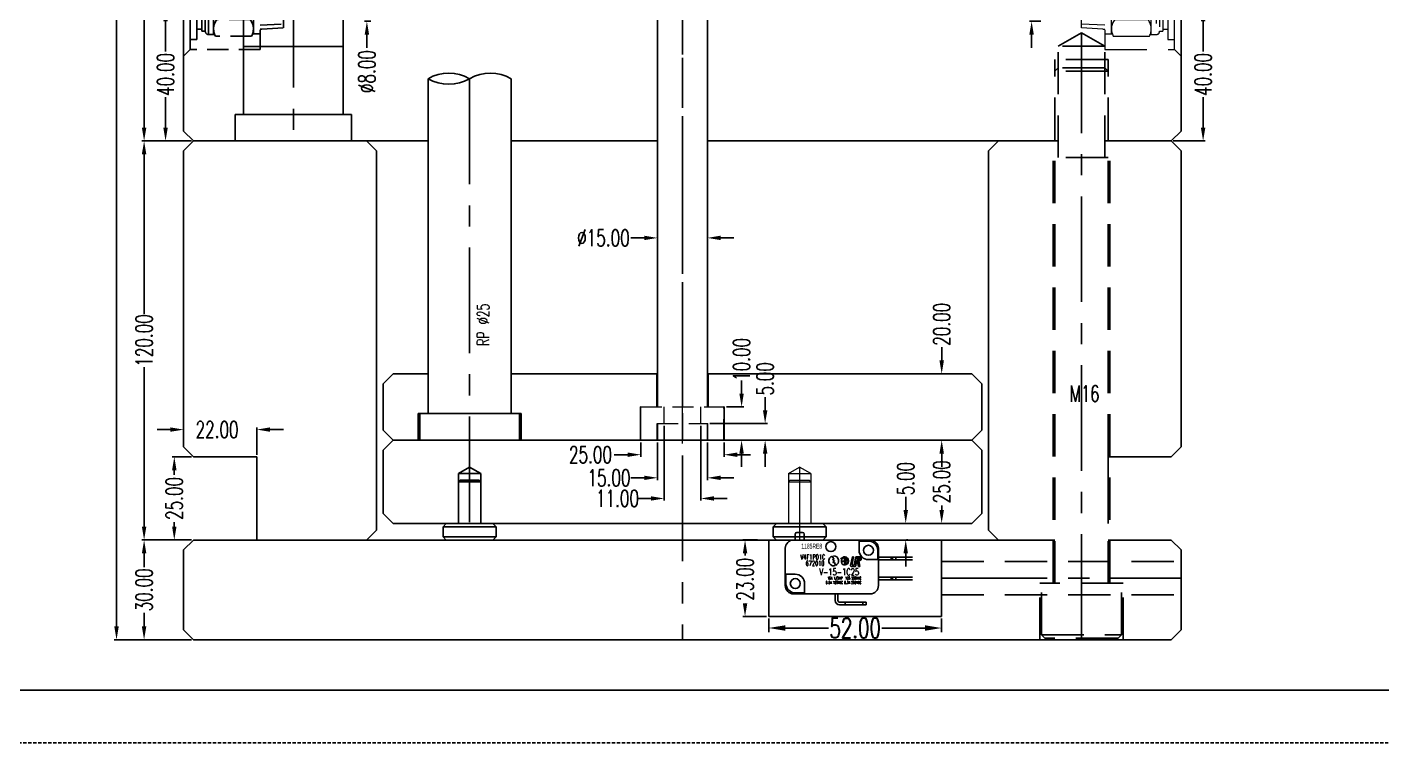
# Model space of a CAD drawing. Header units: inches. Extents: x 143011 to 144494, y -46023 to -44974.
# Drawn here: x 143588.5 to 143995.9, y -46022.8 to -45807.6 of the extents above; entities that cross this region are included whole.
import ezdxf

# ---------------------------------------------------------------- set-up
doc = ezdxf.new("R2010")
doc.units = ezdxf.units.IN
doc.header["$LTSCALE"] = 2
doc.header["$MEASUREMENT"] = 0
doc.header["$PDMODE"] = 3
doc.header["$PDSIZE"] = 0.3125
for name, pattern in [('ACAD_ISO08W100', [36, 24, -3, 6, -3]), ('CENTER', [50.8, 31.75, -6.35, 6.35, -6.35]), ('CENTER2', [1.125, 0.75, -0.125, 0.125, -0.125]), ('DASHED', [0.75, 0.5, -0.25]), ('HIDDEN', [9.525, 6.35, -3.175]), ('HIDDEN2', [4.7625, 3.175, -1.5875])]:
    doc.linetypes.add(name, pattern=pattern)
doc.layers.get('0').update_dxf_attribs({"linetype": 'CONTINUOUS'})
doc.layers.get('Defpoints').update_dxf_attribs({"linetype": 'CONTINUOUS'})
for name, color, linetype in [('5', 5, 'CONTINUOUS'), ('A', 7, 'CONTINUOUS'), ('PIN', 4, 'CONTINUOUS'), ('text', 7, 'CONTINUOUS'), ('wr2', 41, 'DASHED'), ('WT', 4, 'CONTINUOUS'), ('壓塊', 157, 'CONTINUOUS')]:
    doc.layers.add(name, color=color, linetype=linetype)
doc.layers.add('dim', color=3, linetype='CONTINUOUS', lineweight=15)
doc.layers.add('斜頂座', color=41, linetype='CONTINUOUS', lineweight=9)
doc.styles.add('ROMANC', font='romanc', dxfattribs={"width": 0.6, "height": 1})
doc.styles.get("Standard").update_dxf_attribs({"font": 'txt.shx', "width": 0.67})
doc.dimstyles.new('2.00', dxfattribs={"dimtxt": 5, "dimasz": 4, "dimexe": 0.666, "dimexo": 0.626, "dimgap": 1, "dimtad": 0, "dimzin": 0, "dimdsep": 46, "dimtxsty": 'Standard', "dimcen": 0.09, "dimclrd": 3, "dimclre": 3, "dimclrt": 7, "dimazin": 0, "dimtfac": 1, "dimtofl": 0, "dimtmove": 0, "dimatfit": 0, "dimfxl": 0, "dimtolj": 1, "dimtzin": 0, "dimarcsym": 0})
doc.dimstyles.new('std1', dxfattribs={"dimtxt": 6, "dimasz": 5, "dimexe": 1.25, "dimexo": 0.625, "dimtad": 0, "dimzin": 1, "dimdsep": 46, "dimtxsty": 'Standard', "dimcen": 0, "dimclrd": 3, "dimclre": 3, "dimclrt": 7, "dimazin": 2, "dimtfac": 1, "dimtofl": 0, "dimtmove": 0, "dimatfit": 3, "dimfxl": 0, "dimarcsym": 0})

# ---------------------------------------------------------------- blocks, each defined once
blk = doc.blocks.new('*D34390')
at = {"layer": 'Defpoints', "color": 0}
for p in [(143623.69, -45721.81), (143638.58, -45721.81), (143638.58, -45841.81)]:
    blk.add_point(p, dxfattribs=at)
at = {"layer": 'dim', "color": 3, "linetype": 'ByBlock', "lineweight": -2}
for p, q in [((143637.95, -45721.81), (143623.02, -45721.81)), ((143623.69, -45725.81), (143623.69, -45773.83)), ((143623.69, -45837.81), (143623.69, -45789.79)), ((143637.95, -45841.81), (143623.02, -45841.81))]:
    blk.add_line(p, q, dxfattribs=at)
at = {"layer": 'dim', "color": 3, "linetype": 'ByBlock'}
for points in [[(143624.36, -45725.81), (143623.02, -45725.81), (143623.69, -45721.81)], [(143623.02, -45837.81), (143624.36, -45837.81), (143623.69, -45841.81)]]:
    blk.add_solid(points, dxfattribs=at)
at = {"layer": 'dim', "color": 7, "linetype": 'ByBlock', "insert": (143623.69, -45781.81), "char_height": 5, "attachment_point": 5, "rotation": 90}
blk.add_mtext('\\A1;120.00', dxfattribs=at)
blk = doc.blocks.new('*D34391')
at = {"layer": 'Defpoints', "color": 0}
for p in [(143623.69, -45841.81), (143638.58, -45841.81), (143638.58, -45961.81)]:
    blk.add_point(p, dxfattribs=at)
at = {"layer": 'dim', "color": 3, "linetype": 'ByBlock', "lineweight": -2}
for p, q in [((143637.95, -45841.81), (143623.02, -45841.81)), ((143623.69, -45845.81), (143623.69, -45893.83)), ((143623.69, -45957.81), (143623.69, -45909.79)), ((143637.95, -45961.81), (143623.02, -45961.81))]:
    blk.add_line(p, q, dxfattribs=at)
at = {"layer": 'dim', "color": 3, "linetype": 'ByBlock'}
for points in [[(143624.36, -45845.81), (143623.02, -45845.81), (143623.69, -45841.81)], [(143623.02, -45957.81), (143624.36, -45957.81), (143623.69, -45961.81)]]:
    blk.add_solid(points, dxfattribs=at)
at = {"layer": 'dim', "color": 7, "linetype": 'ByBlock', "insert": (143623.69, -45901.81), "char_height": 5, "attachment_point": 5, "rotation": 90}
blk.add_mtext('\\A1;120.00', dxfattribs=at)
blk = doc.blocks.new('*D34392')
at = {"layer": 'Defpoints', "color": 0}
for p in [(143623.69, -45961.81), (143638.58, -45961.81), (143638.58, -45991.81)]:
    blk.add_point(p, dxfattribs=at)
at = {"layer": 'dim', "color": 3, "linetype": 'ByBlock', "lineweight": -2}
for p, q in [((143637.95, -45961.81), (143623.02, -45961.81)), ((143623.69, -45965.81), (143623.69, -45969.95)), ((143623.69, -45987.81), (143623.69, -45983.67)), ((143637.95, -45991.81), (143623.02, -45991.81))]:
    blk.add_line(p, q, dxfattribs=at)
at = {"layer": 'dim', "color": 3, "linetype": 'ByBlock'}
for points in [[(143624.36, -45965.81), (143623.02, -45965.81), (143623.69, -45961.81)], [(143623.02, -45987.81), (143624.36, -45987.81), (143623.69, -45991.81)]]:
    blk.add_solid(points, dxfattribs=at)
at = {"layer": 'dim', "color": 7, "linetype": 'ByBlock', "insert": (143623.69, -45976.81), "char_height": 5, "attachment_point": 5, "rotation": 90}
blk.add_mtext('\\A1;30.00', dxfattribs=at)
blk = doc.blocks.new('*D34393')
at = {"layer": 'Defpoints', "color": 0}
for p in [(143615.4, -45590.81), (143638.58, -45590.81), (143638.58, -45991.81)]:
    blk.add_point(p, dxfattribs=at)
at = {"layer": 'dim', "color": 3, "linetype": 'ByBlock', "lineweight": -2}
for p, q in [((143637.95, -45590.81), (143614.74, -45590.81)), ((143615.4, -45594.81), (143615.4, -45783.33)), ((143615.4, -45987.81), (143615.4, -45799.29)), ((143637.95, -45991.81), (143614.74, -45991.81))]:
    blk.add_line(p, q, dxfattribs=at)
at = {"layer": 'dim', "color": 3, "linetype": 'ByBlock'}
for points in [[(143616.07, -45594.81), (143614.73, -45594.81), (143615.4, -45590.81)], [(143614.73, -45987.81), (143616.07, -45987.81), (143615.4, -45991.81)]]:
    blk.add_solid(points, dxfattribs=at)
at = {"layer": 'dim', "color": 7, "linetype": 'ByBlock', "insert": (143615.4, -45791.31), "char_height": 5, "attachment_point": 5, "rotation": 90}
blk.add_mtext('\\A1;401.00', dxfattribs=at)
blk = doc.blocks.new('*D34394')
at = {"layer": 'Defpoints', "color": 0}
for p in [(143632.77, -45936.81), (143638.58, -45936.81), (143638.58, -45961.81)]:
    blk.add_point(p, dxfattribs=at)
at = {"layer": 'dim', "color": 3, "linetype": 'ByBlock', "lineweight": -2}
for p, q in [((143637.95, -45936.81), (143632.11, -45936.81)), ((143632.77, -45940.81), (143632.77, -45942.17)), ((143632.77, -45957.81), (143632.77, -45956.45)), ((143637.95, -45961.81), (143632.11, -45961.81))]:
    blk.add_line(p, q, dxfattribs=at)
at = {"layer": 'dim', "color": 3, "linetype": 'ByBlock'}
for points in [[(143633.44, -45940.81), (143632.11, -45940.81), (143632.77, -45936.81)], [(143632.11, -45957.81), (143633.44, -45957.81), (143632.77, -45961.81)]]:
    blk.add_solid(points, dxfattribs=at)
at = {"layer": 'dim', "color": 7, "linetype": 'ByBlock', "insert": (143632.77, -45949.31), "char_height": 5, "attachment_point": 5, "rotation": 90}
blk.add_mtext('\\A1;25.00', dxfattribs=at)
blk = doc.blocks.new('*D34395')
at = {"layer": 'Defpoints', "color": 0}
for p in [(143863.54, -45931.81), (143866.27, -45931.81), (143866.27, -45956.81)]:
    blk.add_point(p, dxfattribs=at)
at = {"layer": 'dim', "color": 3, "linetype": 'ByBlock', "lineweight": -2}
for p, q in [((143865.65, -45931.81), (143862.87, -45931.81)), ((143863.54, -45935.81), (143863.54, -45937.17)), ((143863.54, -45952.81), (143863.54, -45951.45)), ((143865.65, -45956.81), (143862.87, -45956.81))]:
    blk.add_line(p, q, dxfattribs=at)
at = {"layer": 'dim', "color": 3, "linetype": 'ByBlock'}
for points in [[(143864.21, -45935.81), (143862.87, -45935.81), (143863.54, -45931.81)], [(143862.87, -45952.81), (143864.21, -45952.81), (143863.54, -45956.81)]]:
    blk.add_solid(points, dxfattribs=at)
at = {"layer": 'dim', "color": 7, "linetype": 'ByBlock', "insert": (143863.54, -45944.31), "char_height": 5, "attachment_point": 5, "rotation": 90}
blk.add_mtext('\\A1;25.00', dxfattribs=at)
blk = doc.blocks.new('*D34396')
at = {"layer": 'Defpoints', "color": 0}
for p in [(143863.54, -45911.81), (143863.54, -45911.81), (143863.54, -45931.81)]:
    blk.add_point(p, dxfattribs=at)
at = {"layer": 'dim', "color": 3, "linetype": 'ByBlock', "lineweight": -2}
for p, q in [((143863.54, -45907.81), (143863.54, -45903.81)), ((143862.91, -45911.81), (143862.87, -45911.81)), ((143862.91, -45931.81), (143862.87, -45931.81)), ((143863.54, -45935.81), (143863.54, -45939.81))]:
    blk.add_line(p, q, dxfattribs=at)
at = {"layer": 'dim', "color": 3, "linetype": 'ByBlock'}
for points in [[(143862.87, -45907.81), (143864.21, -45907.81), (143863.54, -45911.81)], [(143864.21, -45935.81), (143862.87, -45935.81), (143863.54, -45931.81)]]:
    blk.add_solid(points, dxfattribs=at)
at = {"layer": 'dim', "color": 7, "linetype": 'ByBlock', "insert": (143863.54, -45896.95), "char_height": 5, "attachment_point": 5, "rotation": 90}
blk.add_mtext('\\A1;20.00', dxfattribs=at)
blk = doc.blocks.new('*D34403')
at = {"layer": 'Defpoints', "color": 0}
for p in [(143852.73, -45956.81), (143852.73, -45956.81), (143852.36, -45961.81)]:
    blk.add_point(p, dxfattribs=at)
at = {"layer": 'dim', "color": 3, "linetype": 'ByBlock', "lineweight": -2}
for p, q in [((143852.73, -45952.81), (143852.73, -45948.81)), ((143852.1, -45956.81), (143852.06, -45956.81)), ((143852.98, -45961.81), (143853.39, -45961.81)), ((143852.73, -45965.81), (143852.73, -45969.81))]:
    blk.add_line(p, q, dxfattribs=at)
at = {"layer": 'dim', "color": 3, "linetype": 'ByBlock'}
for points in [[(143852.06, -45952.81), (143853.4, -45952.81), (143852.73, -45956.81)], [(143853.4, -45965.81), (143852.06, -45965.81), (143852.73, -45961.81)]]:
    blk.add_solid(points, dxfattribs=at)
at = {"layer": 'dim', "color": 7, "linetype": 'ByBlock', "insert": (143852.73, -45943.35), "char_height": 5, "attachment_point": 5, "rotation": 90}
blk.add_mtext('\\A1;5.00', dxfattribs=at)
blk = doc.blocks.new('*D34404')
at = {"layer": 'Defpoints', "color": 0}
for p in [(143635.58, -45928.61), (143657.58, -45928.61), (143657.58, -45936.81)]:
    blk.add_point(p, dxfattribs=at)
at = {"layer": 'dim', "color": 3, "linetype": 'ByBlock', "lineweight": -2}
for p, q in [((143635.58, -45927.98), (143635.58, -45927.94)), ((143657.58, -45936.19), (143657.58, -45927.94)), ((143631.58, -45928.61), (143627.58, -45928.61)), ((143661.58, -45928.61), (143665.58, -45928.61))]:
    blk.add_line(p, q, dxfattribs=at)
at = {"layer": 'dim', "color": 3, "linetype": 'ByBlock'}
for points in [[(143631.58, -45929.27), (143631.58, -45927.94), (143635.58, -45928.61)], [(143661.58, -45927.94), (143661.58, -45929.27), (143657.58, -45928.61)]]:
    blk.add_solid(points, dxfattribs=at)
at = {"layer": 'dim', "color": 7, "linetype": 'ByBlock', "insert": (143645.64, -45928.61), "char_height": 5, "attachment_point": 5}
blk.add_mtext('\\A1;22.00', dxfattribs=at)
blk = doc.blocks.new('*D35990')
at = {"layer": 'Defpoints', "color": 0}
for p in [(143811.52, -45984.81), (143863.51, -45984.81), (143863.51, -45988.28)]:
    blk.add_point(p, dxfattribs=at)
at = {"layer": 'dim', "color": 3, "linetype": 'Continuous', "lineweight": -2}
for p, q in [((143811.52, -45985.44), (143811.52, -45989.53)), ((143816.52, -45988.28), (143829.52, -45988.28)), ((143858.51, -45988.28), (143845.51, -45988.28)), ((143863.51, -45985.44), (143863.51, -45989.53))]:
    blk.add_line(p, q, dxfattribs=at)
at = {"layer": 'dim', "color": 3, "linetype": 'ByBlock'}
for points in [[(143816.52, -45987.45), (143816.52, -45989.11), (143811.52, -45988.28)], [(143858.51, -45989.11), (143858.51, -45987.45), (143863.51, -45988.28)]]:
    blk.add_solid(points, dxfattribs=at)
at = {"layer": 'dim', "color": 7, "linetype": 'ByBlock', "insert": (143837.52, -45988.28), "char_height": 6, "attachment_point": 5}
blk.add_mtext('52.00', dxfattribs=at)
blk = doc.blocks.new('*D35992')
at = {"layer": 'Defpoints', "color": 0}
for p in [(143804.41, -45961.81), (143808.73, -45961.81), (143811.52, -45984.81)]:
    blk.add_point(p, dxfattribs=at)
at = {"layer": 'dim', "color": 3, "linetype": 'ByBlock', "lineweight": -2}
for p, q in [((143808.11, -45961.81), (143803.74, -45961.81)), ((143804.41, -45965.81), (143804.41, -45966.47)), ((143804.41, -45980.81), (143804.41, -45980.76)), ((143810.89, -45984.81), (143803.74, -45984.81))]:
    blk.add_line(p, q, dxfattribs=at)
at = {"layer": 'dim', "color": 3, "linetype": 'ByBlock'}
for points in [[(143805.08, -45965.81), (143803.74, -45965.81), (143804.41, -45961.81)], [(143803.74, -45980.81), (143805.08, -45980.81), (143804.41, -45984.81)]]:
    blk.add_solid(points, dxfattribs=at)
at = {"layer": 'dim', "color": 7, "linetype": 'ByBlock', "insert": (143804.41, -45973.62), "char_height": 5, "attachment_point": 5, "rotation": 90}
blk.add_mtext('\\A1;23.00', dxfattribs=at)
blk = doc.blocks.new('*D37760')
at = {"layer": 'Defpoints', "color": 0}
for p in [(143935.58, -45801.81), (143942.15, -45801.81), (143932.58, -45841.81)]:
    blk.add_point(p, dxfattribs=at)
at = {"layer": 'dim', "color": 3, "linetype": 'ByBlock', "lineweight": -2}
for p, q in [((143936.2, -45801.81), (143942.82, -45801.81)), ((143942.15, -45805.81), (143942.15, -45814.95)), ((143942.15, -45837.81), (143942.15, -45828.67)), ((143933.2, -45841.81), (143942.82, -45841.81))]:
    blk.add_line(p, q, dxfattribs=at)
at = {"layer": 'dim', "color": 3, "linetype": 'ByBlock'}
for points in [[(143942.82, -45805.81), (143941.49, -45805.81), (143942.15, -45801.81)], [(143941.49, -45837.81), (143942.82, -45837.81), (143942.15, -45841.81)]]:
    blk.add_solid(points, dxfattribs=at)
at = {"layer": 'dim', "color": 7, "linetype": 'ByBlock', "insert": (143942.15, -45821.81), "char_height": 5, "attachment_point": 5, "rotation": 90}
blk.add_mtext('\\A1;40.00', dxfattribs=at)
blk = doc.blocks.new('*D37761')
at = {"layer": 'Defpoints', "color": 0}
for p in [(143890.58, -45797.81), (143893.36, -45797.81), (143893.98, -45805.81)]:
    blk.add_point(p, dxfattribs=at)
at = {"layer": 'dim', "color": 3, "linetype": 'ByBlock', "lineweight": -2}
for p, q in [((143890.58, -45793.81), (143890.58, -45789.81)), ((143892.74, -45797.81), (143889.91, -45797.81)), ((143893.35, -45805.81), (143889.91, -45805.81)), ((143890.58, -45809.81), (143890.58, -45813.81))]:
    blk.add_line(p, q, dxfattribs=at)
at = {"layer": 'dim', "color": 3, "linetype": 'ByBlock'}
for points in [[(143889.91, -45793.81), (143891.24, -45793.81), (143890.58, -45797.81)], [(143891.24, -45809.81), (143889.91, -45809.81), (143890.58, -45805.81)]]:
    blk.add_solid(points, dxfattribs=at)
at = {"layer": 'dim', "color": 7, "linetype": 'ByBlock', "insert": (143890.58, -45782.67), "char_height": 5, "attachment_point": 5, "rotation": 90}
blk.add_mtext('%%c8.00', dxfattribs=at)
blk = doc.blocks.new('*D37799')
at = {"layer": 'Defpoints', "color": 0}
for p in [(143630.14, -45801.81), (143635.58, -45801.81), (143638.58, -45841.81)]:
    blk.add_point(p, dxfattribs=at)
at = {"layer": 'dim', "color": 3, "linetype": 'ByBlock', "lineweight": -2}
for p, q in [((143634.95, -45801.81), (143629.47, -45801.81)), ((143630.14, -45805.81), (143630.14, -45814.95)), ((143630.14, -45837.81), (143630.14, -45828.67)), ((143637.95, -45841.81), (143629.47, -45841.81))]:
    blk.add_line(p, q, dxfattribs=at)
at = {"layer": 'dim', "color": 3, "linetype": 'ByBlock'}
for points in [[(143630.81, -45805.81), (143629.47, -45805.81), (143630.14, -45801.81)], [(143629.47, -45837.81), (143630.81, -45837.81), (143630.14, -45841.81)]]:
    blk.add_solid(points, dxfattribs=at)
at = {"layer": 'dim', "color": 7, "linetype": 'ByBlock', "insert": (143630.14, -45821.81), "char_height": 5, "attachment_point": 5, "rotation": 90}
blk.add_mtext('\\A1;40.00', dxfattribs=at)
blk = doc.blocks.new('*D37800')
at = {"layer": 'Defpoints', "color": 0}
for p in [(143691.28, -45797.81), (143690.69, -45805.81), (143692.48, -45805.81)]:
    blk.add_point(p, dxfattribs=at)
at = {"layer": 'dim', "color": 3, "linetype": 'ByBlock', "lineweight": -2}
for p, q in [((143690.69, -45793.81), (143690.69, -45789.81)), ((143690.66, -45797.81), (143690.02, -45797.81)), ((143691.85, -45805.81), (143690.02, -45805.81)), ((143690.69, -45809.81), (143690.69, -45813.81))]:
    blk.add_line(p, q, dxfattribs=at)
at = {"layer": 'dim', "color": 3, "linetype": 'ByBlock'}
for points in [[(143690.02, -45793.81), (143691.36, -45793.81), (143690.69, -45797.81)], [(143691.36, -45809.81), (143690.02, -45809.81), (143690.69, -45805.81)]]:
    blk.add_solid(points, dxfattribs=at)
at = {"layer": 'dim', "color": 7, "linetype": 'ByBlock', "insert": (143690.69, -45820.95), "char_height": 5, "attachment_point": 5, "rotation": 90}
blk.add_mtext('%%c8.00', dxfattribs=at)
blk = doc.blocks.new('20150129.111502')
at = {"layer": '5', "color": 122, "linetype": 'HIDDEN', "lineweight": 0}
for p, q in [((0, 14.5), (0, -14.5)), ((2, 12.5), (0, 14.5)), ((2, 12.5), (2, -12.5)), ((23, 12.5), (2, 12.5)), ((23, -12.5), (23, 12.5)), ((2, -9.5), (2, 9.5)), ((4.01, 9.5), (2, 9.5)), ((4.01, 6.4), (4.01, 9.5)), ((20.43, 8.5), (9.57, 8.5)), ((4.01, -6.4), (4.01, 6.4)), ((5.51, 6.4), (4.01, 6.4)), ((5.51, 6.4), (5.51, 7)), ((6.51, 7), (5.51, 7)), ((5.51, 6.4), (5.51, 7)), ((5.51, -6.4), (5.51, 6.4)), ((6.51, -7), (6.51, 7)), ((7.51, -8), (7.51, 8)), ((9.33, 8), (7.51, 8)), ((9, 8), (9, -8)), ((23, 7.75), (20.77, 7.75)), ((21, 7.75), (21, -7.75)), ((23.56, 6.35), (23, 6.35)), ((23, 5.19), (30, 4.82)), ((23.56, 6.35), (30, 6.01)), ((30, 6.01), (30, -6.01)), ((20.01, 3.5), (9.99, 3.5)), ((20.01, -3.5), (9.99, -3.5)), ((5.51, -6.4), (4.01, -6.4)), ((4.01, -6.4), (4.01, -9.5)), ((5.51, -6.4), (5.51, -7)), ((5.51, -6.4), (5.51, -7)), ((6.51, -7), (5.51, -7)), ((9.33, -8), (7.51, -8)), ((23, -7.75), (20.77, -7.75)), ((23, -5.19), (30, -4.82)), ((23.56, -6.35), (23, -6.35)), ((23.56, -6.35), (30, -6.01)), ((4.01, -9.5), (2, -9.5)), ((20.43, -8.5), (9.57, -8.5)), ((2, -12.5), (0, -14.5)), ((23, -12.5), (2, -12.5))]:
    blk.add_line(p, q, dxfattribs=at)
at = {"layer": '5', "color": 122, "linetype": 'CENTER', "lineweight": 0, "ltscale": 0.5}
blk.add_line((0, 0), (30, 0), dxfattribs=at)
at = {"layer": '5', "color": 122, "linetype": 'HIDDEN', "lineweight": 0}
for centre, radius, start, end in [((13.47, 6.32), 4.47, 150.752, 219.0183), ((16.53, 6.32), 4.47, 320.9817, 29.248), ((7.51, 7), 1, 90, 180), ((15.66, 0), 6.66, 148.3016, 211.6984), ((14.34, 0), 6.66, 328.3016, 31.6984), ((13.47, -6.32), 4.47, 140.9817, 209.248), ((16.53, -6.32), 4.47, 330.752, 39.0183), ((7.51, -7), 1, 180, 270)]:
    blk.add_arc(centre, radius, start, end, dxfattribs=at)
blk = doc.blocks.new('20160905.155744')
at = {"layer": 'wr2', "linetype": 'HIDDEN', "ltscale": 0.5}
for p, q in [((-6.35, -6.44), (-6.01, 0)), ((6.01, 0), (-6.01, 0)), ((-5.19, -7), (-4.82, 0)), ((5.19, -7), (4.82, 0)), ((6.35, -6.44), (6.01, 0)), ((-12.5, -7), (12.5, -7)), ((-12.5, -7), (-12.5, -28)), ((-7.75, -7), (-7.75, -9.23)), ((-6.35, -6.44), (-6.35, -7)), ((6.35, -6.44), (6.35, -7)), ((7.75, -7), (7.75, -9.23)), ((12.5, -7), (12.5, -28)), ((-8.5, -9.57), (-8.5, -20.43)), ((7.75, -9), (-7.75, -9)), ((-3.5, -9.99), (-3.5, -20.01)), ((3.5, -9.99), (3.5, -20.01)), ((8.5, -9.57), (8.5, -20.43)), ((-8, -20.67), (-8, -22.49)), ((8, -21), (-8, -21)), ((-8, -22.49), (8, -22.49)), ((-7, -23.49), (7, -23.49)), ((-7, -23.49), (-7, -24.49)), ((7, -23.49), (7, -24.49)), ((8, -20.67), (8, -22.49)), ((-12.5, -28), (-14.5, -30)), ((12.5, -28), (-12.5, -28)), ((-9.5, -25.99), (-9.5, -28)), ((-6.4, -25.99), (-9.5, -25.99)), ((-9.5, -28), (9.5, -28)), ((-6.4, -24.49), (-7, -24.49)), ((-6.4, -24.49), (-7, -24.49)), ((-6.4, -24.49), (-6.4, -25.99)), ((-6.4, -24.49), (6.4, -24.49)), ((-6.4, -25.99), (6.4, -25.99)), ((6.4, -24.49), (6.4, -25.99)), ((6.4, -24.49), (7, -24.49)), ((6.4, -24.49), (7, -24.49)), ((6.4, -25.99), (9.5, -25.99)), ((9.5, -25.99), (9.5, -28)), ((12.5, -28), (14.5, -30)), ((14.5, -30), (-14.5, -30))]:
    blk.add_line(p, q, dxfattribs=at)
at = {"layer": 'wr2', "linetype": 'CENTER', "ltscale": 0.2}
blk.add_line((0, -30), (0, 0), dxfattribs=at)
at = {"layer": 'wr2', "linetype": 'HIDDEN', "ltscale": 0.5}
for centre, radius, start, end in [((-6.32, -13.47), 4.47, 50.9817, 119.248), ((0, -15.66), 6.66, 58.3016, 121.6984), ((6.32, -13.47), 4.47, 60.752, 129.0183), ((-6.32, -16.53), 4.47, 240.752, 309.0183), ((0, -14.34), 6.66, 238.3016, 301.6984), ((6.32, -16.53), 4.47, 230.9817, 299.248), ((-7, -22.49), 1, 180, 270), ((7, -22.49), 1, 270, 0)]:
    blk.add_arc(centre, radius, start, end, dxfattribs=at)
blk = doc.blocks.new('*D37836')
at = {"layer": 'Defpoints', "color": 0}
for p in [(143778.08, -45870.96), (143778.08, -45874.83), (143793.08, -45874.35)]:
    blk.add_point(p, dxfattribs=at)
at = {"layer": 'dim', "color": 3, "linetype": 'ByBlock', "lineweight": -2}
for p, q in [((143774.08, -45870.96), (143770.08, -45870.96)), ((143778.08, -45874.21), (143778.08, -45870.29)), ((143793.08, -45873.72), (143793.08, -45870.29)), ((143797.08, -45870.96), (143801.08, -45870.96))]:
    blk.add_line(p, q, dxfattribs=at)
at = {"layer": 'dim', "color": 3, "linetype": 'ByBlock'}
for points in [[(143774.08, -45871.63), (143774.08, -45870.29), (143778.08, -45870.96)], [(143797.08, -45870.29), (143797.08, -45871.63), (143793.08, -45870.96)]]:
    blk.add_solid(points, dxfattribs=at)
at = {"layer": 'dim', "color": 7, "linetype": 'ByBlock', "insert": (143761.82, -45870.96), "char_height": 5, "attachment_point": 5}
blk.add_mtext('%%c15.00', dxfattribs=at)
blk = doc.blocks.new('*D37841')
at = {"color": 3, "linetype": 'ByBlock', "lineweight": -2}
for p, q in [((143810.45, -45922.81), (143810.45, -45918.81)), ((143793.8, -45926.81), (143811.12, -45926.81)), ((143796.2, -45931.81), (143811.12, -45931.81)), ((143810.45, -45935.81), (143810.45, -45939.81))]:
    blk.add_line(p, q, dxfattribs=at)
at = {"color": 3, "linetype": 'ByBlock'}
for points in [[(143809.79, -45922.81), (143811.12, -45922.81), (143810.45, -45926.81)], [(143811.12, -45935.81), (143809.79, -45935.81), (143810.45, -45931.81)]]:
    blk.add_solid(points, dxfattribs=at)
at = {"layer": 'Defpoints', "color": 0}
for p in [(143793.18, -45926.81), (143810.45, -45926.81), (143795.58, -45931.81)]:
    blk.add_point(p, dxfattribs=at)
at = {"color": 7, "linetype": 'ByBlock', "insert": (143810.45, -45913.35), "char_height": 5, "attachment_point": 5, "rotation": 90}
blk.add_mtext('\\A1;5.00', dxfattribs=at)
blk = doc.blocks.new('*D37842')
at = {"color": 3, "linetype": 'ByBlock', "lineweight": -2}
for p, q in [((143803.37, -45917.81), (143803.37, -45913.81)), ((143798.8, -45921.81), (143804.03, -45921.81)), ((143801.68, -45931.81), (143804.03, -45931.81)), ((143803.37, -45935.81), (143803.37, -45939.81))]:
    blk.add_line(p, q, dxfattribs=at)
at = {"color": 3, "linetype": 'ByBlock'}
for points in [[(143802.7, -45917.81), (143804.03, -45917.81), (143803.37, -45921.81)], [(143804.03, -45935.81), (143802.7, -45935.81), (143803.37, -45931.81)]]:
    blk.add_solid(points, dxfattribs=at)
at = {"layer": 'Defpoints', "color": 0}
for p in [(143798.18, -45921.81), (143803.37, -45921.81), (143801.06, -45931.81)]:
    blk.add_point(p, dxfattribs=at)
at = {"color": 7, "linetype": 'ByBlock', "insert": (143803.37, -45907.51), "char_height": 5, "attachment_point": 5, "rotation": 90}
blk.add_mtext('\\A1;10.00', dxfattribs=at)
blk = doc.blocks.new('*D37843')
at = {"color": 3, "linetype": 'ByBlock', "lineweight": -2}
for p, q in [((143778.08, -45932.44), (143778.08, -45943.78)), ((143793.08, -45932.44), (143793.08, -45943.78)), ((143774.08, -45943.11), (143770.08, -45943.11)), ((143797.08, -45943.11), (143801.08, -45943.11))]:
    blk.add_line(p, q, dxfattribs=at)
at = {"color": 3, "linetype": 'ByBlock'}
for points in [[(143774.08, -45943.78), (143774.08, -45942.45), (143778.08, -45943.11)], [(143797.08, -45942.45), (143797.08, -45943.78), (143793.08, -45943.11)]]:
    blk.add_solid(points, dxfattribs=at)
at = {"layer": 'Defpoints', "color": 0}
for p in [(143778.08, -45931.81), (143793.08, -45931.81), (143778.08, -45943.11)]:
    blk.add_point(p, dxfattribs=at)
at = {"color": 7, "linetype": 'ByBlock', "insert": (143763.49, -45943.11), "char_height": 5, "attachment_point": 5}
blk.add_mtext('\\A1;15.00', dxfattribs=at)
blk = doc.blocks.new('*D37844')
at = {"color": 3, "linetype": 'ByBlock', "lineweight": -2}
for p, q in [((143780.08, -45927.44), (143780.08, -45949.98)), ((143791.08, -45927.44), (143791.08, -45949.98)), ((143776.08, -45949.32), (143772.08, -45949.32)), ((143795.08, -45949.32), (143799.08, -45949.32))]:
    blk.add_line(p, q, dxfattribs=at)
at = {"color": 3, "linetype": 'ByBlock'}
for points in [[(143776.08, -45949.98), (143776.08, -45948.65), (143780.08, -45949.32)], [(143795.08, -45948.65), (143795.08, -45949.98), (143791.08, -45949.32)]]:
    blk.add_solid(points, dxfattribs=at)
at = {"layer": 'Defpoints', "color": 0}
for p in [(143780.08, -45926.81), (143791.08, -45926.81), (143780.08, -45949.32)]:
    blk.add_point(p, dxfattribs=at)
at = {"color": 7, "linetype": 'ByBlock', "insert": (143766.05, -45949.32), "char_height": 5, "attachment_point": 5}
blk.add_mtext('\\A1;11.00', dxfattribs=at)
blk = doc.blocks.new('*D37845')
at = {"color": 3, "linetype": 'ByBlock', "lineweight": -2}
for p, q in [((143769.08, -45936.16), (143765.08, -45936.16)), ((143773.08, -45932.44), (143773.08, -45936.83)), ((143798.08, -45932.44), (143798.08, -45936.83)), ((143802.08, -45936.16), (143806.08, -45936.16))]:
    blk.add_line(p, q, dxfattribs=at)
at = {"color": 3, "linetype": 'ByBlock'}
for points in [[(143769.08, -45936.83), (143769.08, -45935.5), (143773.08, -45936.16)], [(143802.08, -45935.5), (143802.08, -45936.83), (143798.08, -45936.16)]]:
    blk.add_solid(points, dxfattribs=at)
at = {"layer": 'Defpoints', "color": 0}
for p in [(143773.08, -45931.81), (143798.08, -45931.81), (143773.08, -45936.16)]:
    blk.add_point(p, dxfattribs=at)
at = {"color": 7, "linetype": 'ByBlock', "insert": (143757.93, -45936.16), "char_height": 5, "attachment_point": 5}
blk.add_mtext('\\A1;25.00', dxfattribs=at)

msp = doc.modelspace()

# ---------------------------------------------------------------- linework, layer by layer
at = {"linetype": 'CENTER', "ltscale": 0.5}
for p, q in [((143785.577, -45580.812), (143785.577, -45991.812)), ((143668.577, -45590.812), (143668.577, -45841.812)), ((143905.577, -45991.812), (143905.577, -45809.312)), ((143721.577, -45823.081), (143721.577, -45961.812))]:
    msp.add_line(p, q, dxfattribs=at)
at = {"linetype": 'Continuous'}
for p, q in [((143653.577, -45593.812), (143653.577, -45833.812)), ((143683.577, -45593.812), (143683.577, -45833.812)), ((143635.577, -45724.812), (143635.577, -45838.812)), ((143935.577, -45724.812), (143935.577, -45838.812)), ((143635.577, -45838.812), (143638.577, -45841.812)), ((143638.577, -45841.812), (143635.577, -45844.812)), ((143638.577, -45841.812), (143709.077, -45841.812)), ((143690.577, -45841.812), (143693.577, -45844.812)), ((143734.077, -45841.812), (143778.077, -45841.812)), ((143793.077, -45841.812), (143898.577, -45841.812)), ((143877.577, -45844.812), (143880.577, -45841.812)), ((143912.577, -45841.812), (143932.577, -45841.812)), ((143935.577, -45838.812), (143932.577, -45841.812)), ((143932.577, -45841.812), (143935.577, -45844.812)), ((143635.577, -45844.812), (143635.577, -45933.812)), ((143693.577, -45844.812), (143693.577, -45958.812)), ((143877.577, -45844.812), (143877.577, -45958.812)), ((143935.577, -45844.812), (143935.577, -45933.812)), ((143695.577, -45914.812), (143698.577, -45911.812)), ((143698.577, -45911.812), (143709.077, -45911.812)), ((143734.077, -45911.812), (143778.077, -45911.812)), ((143793.077, -45911.812), (143872.577, -45911.812)), ((143875.577, -45914.812), (143872.577, -45911.812)), ((143695.577, -45914.812), (143695.577, -45928.812)), ((143875.577, -45914.812), (143875.577, -45928.812)), ((143773.077, -45921.812), (143772.977, -45921.812)), ((143798.077, -45921.812), (143798.177, -45921.812)), ((143695.577, -45928.812), (143698.577, -45931.812)), ((143698.577, -45931.812), (143695.577, -45934.812)), ((143698.577, -45931.812), (143872.577, -45931.812)), ((143872.577, -45931.812), (143875.577, -45928.812)), ((143872.577, -45931.812), (143875.577, -45934.812)), ((143913.577, -45931.812), (143913.577, -45956.812)), ((143635.577, -45933.812), (143638.577, -45936.812)), ((143695.577, -45934.812), (143695.577, -45953.812)), ((143875.577, -45934.812), (143875.577, -45953.812)), ((143935.577, -45933.812), (143932.577, -45936.812)), ((143638.577, -45936.812), (143657.577, -45936.812)), ((143657.577, -45936.812), (143657.577, -45961.812)), ((143718.227, -45941.812), (143721.577, -45939.878)), ((143724.927, -45941.812), (143721.577, -45939.878)), ((143913.577, -45936.812), (143932.577, -45936.812)), ((143718.227, -45941.812), (143724.927, -45941.812)), ((143718.227, -45941.812), (143718.227, -45956.812)), ((143718.727, -45943.812), (143718.227, -45944.312)), ((143718.227, -45944.312), (143724.927, -45944.312)), ((143718.727, -45943.812), (143724.427, -45943.812)), ((143724.427, -45943.812), (143724.927, -45944.312)), ((143724.927, -45941.812), (143724.927, -45956.812)), ((143695.577, -45953.812), (143698.577, -45956.812)), ((143875.577, -45953.812), (143872.577, -45956.812)), ((143693.577, -45958.812), (143690.577, -45961.812)), ((143698.577, -45956.812), (143872.577, -45956.812)), ((143713.577, -45957.812), (143714.577, -45956.812)), ((143713.577, -45960.812), (143713.577, -45957.812)), ((143729.577, -45957.812), (143713.577, -45957.812)), ((143714.577, -45956.812), (143728.577, -45956.812)), ((143728.577, -45956.812), (143729.577, -45957.812)), ((143729.577, -45957.812), (143729.577, -45960.812)), ((143880.577, -45961.812), (143877.577, -45958.812)), ((143638.577, -45961.812), (143635.577, -45964.812)), ((143638.577, -45961.812), (143897.577, -45961.812)), ((143729.577, -45960.812), (143713.577, -45960.812)), ((143714.577, -45961.812), (143713.577, -45960.812)), ((143714.577, -45961.812), (143728.577, -45961.812)), ((143729.577, -45960.812), (143728.577, -45961.812)), ((143913.577, -45961.812), (143932.577, -45961.812)), ((143932.577, -45961.812), (143935.577, -45964.812)), ((143635.577, -45964.812), (143635.577, -45988.812)), ((143935.577, -45964.812), (143935.577, -45988.812)), ((143635.577, -45988.812), (143638.577, -45991.812)), ((143935.577, -45988.812), (143932.577, -45991.812)), ((143638.577, -45991.812), (143932.577, -45991.812))]:
    msp.add_line(p, q, dxfattribs=at)
at = {"linetype": 'HIDDEN'}
for p, q in [((143905.577, -45809.312), (143898.577, -45813.312)), ((143912.577, -45813.312), (143905.577, -45809.312)), ((143898.577, -45846.812), (143898.577, -45813.312)), ((143912.577, -45813.312), (143898.577, -45813.312)), ((143912.577, -45846.812), (143912.577, -45813.312)), ((143897.577, -45974.812), (143897.577, -45817.312)), ((143913.577, -45817.312), (143897.577, -45817.312)), ((143913.577, -45974.812), (143913.577, -45817.312)), ((143897.577, -45820.812), (143898.577, -45819.812)), ((143913.577, -45820.812), (143897.577, -45820.812)), ((143912.577, -45819.812), (143898.577, -45819.812)), ((143913.577, -45820.812), (143912.577, -45819.812)), ((143897.077, -45974.812), (143897.077, -45841.812)), ((143914.077, -45974.812), (143914.077, -45841.812)), ((143913.577, -45846.812), (143897.577, -45846.812)), ((143777.877, -45911.812), (143777.877, -45921.812)), ((143793.277, -45911.812), (143793.277, -45921.812)), ((143772.977, -45931.812), (143772.977, -45921.812)), ((143798.177, -45931.812), (143798.177, -45921.812)), ((143893.077, -45991.812), (143893.077, -45974.812)), ((143918.077, -45974.812), (143893.077, -45974.812)), ((143893.577, -45990.312), (143893.577, -45974.812)), ((143917.577, -45990.312), (143917.577, -45974.812)), ((143918.077, -45991.812), (143918.077, -45974.812)), ((143918.077, -45991.812), (143893.077, -45991.812)), ((143893.577, -45990.312), (143917.577, -45990.312)), ((143893.577, -45990.312), (143894.577, -45991.312)), ((143916.577, -45991.312), (143894.577, -45991.312)), ((143916.577, -45991.312), (143917.577, -45990.312))]:
    msp.add_line(p, q, dxfattribs=at)
for p, q in [((143653.577, -45813.412), (143683.577, -45813.412)), ((143709.077, -45923.812), (143709.077, -45823.081)), ((143734.077, -45923.812), (143734.077, -45823.081)), ((143651.077, -45833.812), (143686.077, -45833.812)), ((143651.077, -45841.812), (143651.077, -45833.812)), ((143686.077, -45841.812), (143686.077, -45833.812)), ((143651.077, -45841.812), (143686.077, -45841.812)), ((143706.077, -45931.812), (143706.077, -45923.812)), ((143706.077, -45923.812), (143737.077, -45923.812)), ((143706.577, -45931.812), (143706.577, -45923.812)), ((143736.577, -45931.812), (143736.577, -45923.812)), ((143737.077, -45931.812), (143737.077, -45923.812)), ((143706.577, -45931.812), (143736.577, -45931.812)), ((143813.827, -45956.812), (143812.827, -45957.812)), ((143828.827, -45957.812), (143812.827, -45957.812)), ((143812.827, -45957.812), (143812.827, -45960.812)), ((143827.827, -45956.812), (143828.827, -45957.812)), ((143828.827, -45957.812), (143828.827, -45960.812)), ((143811.516, -45961.812), (143811.516, -45984.812)), ((143828.827, -45960.812), (143812.827, -45960.812)), ((143812.827, -45960.812), (143813.827, -45961.812)), ((143828.827, -45960.812), (143827.827, -45961.812)), ((143863.514, -45984.812), (143863.514, -45961.812)), ((143811.516, -45984.812), (143863.514, -45984.812))]:
    msp.add_line(p, q)
at = {"linetype": 'Continuous', "lineweight": 0}
for p, q in [((143817.477, -45941.812), (143820.827, -45939.878)), ((143824.177, -45941.812), (143820.827, -45939.878)), ((143817.477, -45941.812), (143824.177, -45941.812)), ((143817.477, -45941.812), (143817.477, -45956.812)), ((143817.977, -45943.812), (143817.477, -45944.312)), ((143817.477, -45944.312), (143824.177, -45944.312)), ((143817.977, -45943.812), (143823.677, -45943.812)), ((143823.677, -45943.812), (143824.177, -45944.312)), ((143824.177, -45941.812), (143824.177, -45956.812))]:
    msp.add_line(p, q, dxfattribs=at)
at = {"linetype": 'CENTER', "lineweight": 0, "ltscale": 3}
msp.add_line((143820.827, -45939.878), (143820.827, -45961.812), dxfattribs=at)
at = {"color": 1}
for p, q in [((143819.516, -45961.812), (143819.516, -45960.012)), ((143821.716, -45959.512), (143820.016, -45959.512)), ((143822.216, -45961.812), (143822.216, -45960.012)), ((143816.516, -45964.312), (143816.516, -45975.512)), ((143841.516, -45962.112), (143838.716, -45962.112)), ((143838.716, -45964.912), (143838.716, -45962.112)), ((143844.516, -45964.312), (143844.516, -45975.512)), ((143841.516, -45967.712), (143844.316, -45967.712)), ((143844.316, -45964.912), (143844.316, -45967.712)), ((143854.716, -45967.012), (143844.516, -45967.012)), ((143854.716, -45967.812), (143844.516, -45967.812)), ((143848.316, -45967.012), (143848.316, -45967.812)), ((143848.716, -45967.012), (143848.716, -45967.812)), ((143849.716, -45967.012), (143849.716, -45967.812)), ((143816.716, -45974.912), (143816.716, -45972.112)), ((143819.516, -45972.112), (143816.716, -45972.112)), ((143822.316, -45974.912), (143822.316, -45977.712)), ((143854.716, -45973.012), (143844.516, -45973.012)), ((143854.716, -45973.812), (143844.516, -45973.812)), ((143848.316, -45973.012), (143848.316, -45973.812)), ((143848.716, -45973.012), (143848.716, -45973.812)), ((143849.716, -45973.012), (143849.716, -45973.812)), ((143842.016, -45978.012), (143819.016, -45978.012)), ((143819.516, -45977.712), (143822.316, -45977.712)), ((143831.516, -45978.012), (143831.516, -45980.012)), ((143832.316, -45978.012), (143832.316, -45980.012)), ((143840.816, -45980.512), (143832.816, -45980.512)), ((143834.516, -45980.512), (143834.516, -45981.312)), ((143839.816, -45980.512), (143839.816, -45981.312)), ((143840.816, -45980.512), (143840.816, -45981.312)), ((143840.816, -45981.312), (143832.816, -45981.312))]:
    msp.add_line(p, q, dxfattribs=at)
at = {"color": 0}
for p, q in [((143830.71, -45966.663), (143830.785, -45967.171)), ((143831.156, -45967.171), (143830.785, -45967.889)), ((143830.785, -45967.171), (143831.156, -45967.171)), ((143830.785, -45967.889), (143831.296, -45967.936)), ((143831.296, -45967.936), (143830.855, -45968.538)), ((143830.855, -45968.538), (143831.272, -45968.608)), ((143831.272, -45968.608), (143831.594, -45969.497)), ((143834.296, -45968.138), (143833.393, -45968.138)), ((143834.296, -45967.117), (143834.296, -45969.16)), ((143834.579, -45967.104), (143834.579, -45967.841)), ((143835.183, -45967.888), (143834.579, -45968.138)), ((143834.579, -45968.138), (143834.579, -45969.173)), ((143836.677, -45966.88), (143836.13, -45969.433)), ((143836.61, -45968.984), (143837.019, -45966.88)), ((143837.019, -45966.88), (143836.677, -45966.88)), ((143837.641, -45967.132), (143837.327, -45969.095)), ((143837.688, -45969.549), (143837.966, -45967.997)), ((143837.966, -45967.997), (143837.688, -45969.549)), ((143839.072, -45966.88), (143837.938, -45966.88)), ((143838.985, -45967.987), (143837.966, -45967.997)), ((143837.966, -45967.997), (143838.099, -45967.996)), ((143838.099, -45967.996), (143838.573, -45969.796)), ((143838.914, -45969.796), (143838.6, -45967.991)), ((143839.278, -45967.739), (143839.367, -45967.232)), ((143833.573, -45969.049), (143833.573, -45969.049)), ((143836.423, -45969.796), (143837.393, -45969.796)), ((143837.015, -45969.347), (143836.89, -45969.34)), ((143838.573, -45969.796), (143838.914, -45969.796)), ((143838.573, -45969.796), (143838.914, -45969.796))]:
    msp.add_line(p, q, dxfattribs=at)
msp.add_lwpolyline([(143838.914, -45967.202), (143838.08, -45967.202), (143838.08, -45967.675), (143838.914, -45967.675)], close=True, dxfattribs=at)
at = {"color": 1}
for centre in [(143830.212, -45963.81), (143841.516, -45964.912), (143819.516, -45974.912)]:
    msp.add_circle(centre, 1.5, dxfattribs=at)
for centre, start, end in [((143715.327, -45833.906), 60, 120), ((143727.827, -45833.906), 60, 120), ((143715.327, -45812.255), 240, 300)]:
    msp.add_arc(centre, 12.5, start, end)
for centre, radius, start, end in [((143820.016, -45960.012), 0.5, 90, 180), ((143821.716, -45960.012), 0.5, 0, 90), ((143819.016, -45964.312), 2.5, 90, 180), ((143841.516, -45964.912), 2.8, 0, 90), ((143842.016, -45964.312), 2.5, 0, 90), ((143841.516, -45964.912), 2.8, 180, 270), ((143819.516, -45974.912), 2.8, 0, 90), ((143819.016, -45975.512), 2.5, 180, 270), ((143819.516, -45974.912), 2.8, 180, 270), ((143842.016, -45975.512), 2.5, 270, 0), ((143832.816, -45980.012), 1.3, 180, 270), ((143832.816, -45980.012), 0.5, 180, 270)]:
    msp.add_arc(centre, radius, start, end, dxfattribs=at)
at = {"color": 0}
for centre, radius, start, end in [((143831.089, -45968.1), 1.486, 104.76189, 278.07081), ((143831.089, -45968.1), 1.486, 289.88218, 94.00981), ((143834.333, -45968.1), 1.216, 222.17332, 154.24988), ((143834.453, -45968.165), 1.06, 98.53292, 224.01102), ((143834.019, -45968.161), 1.196, 13.18499, 62.08934), ((143834.297, -45968.251), 0.964, 286.97071, 357.92595), ((143837.938, -45967.18), 0.3, 90, 170.88509), ((143838.982, -45967.687), 0.3, 270.56728, 349.97138), ((143839.072, -45967.18), 0.3, 349.97138, 90), ((143836.423, -45969.496), 0.3, 167.89513, 270), ((143836.905, -45969.041), 0.3, 169.02269, 267.06681), ((143837.03, -45969.047), 0.3, 267.06681, 350.88509), ((143837.393, -45969.496), 0.3, 270, 349.84594)]:
    msp.add_arc(centre, radius, start, end, dxfattribs=at)
at = {"layer": 'A'}
msp.add_line((144478.511, -46006.987), (143026.806, -46006.987), dxfattribs=at)
at = {"layer": 'A', "linetype": 'DASHED'}
msp.add_line((144494.356, -46022.831), (143010.961, -46022.831), dxfattribs=at)
at = {"layer": 'PIN'}
for p, q in [((143778.077, -45771.812), (143778.077, -45921.812)), ((143793.077, -45771.812), (143793.077, -45921.812))]:
    msp.add_line(p, q, dxfattribs=at)
at = {"layer": 'PIN', "linetype": 'CENTER2', "ltscale": 10}
msp.add_line((143785.577, -45771.812), (143785.577, -45931.812), dxfattribs=at)
at = {"layer": 'PIN', "linetype": 'HIDDEN'}
for p, q in [((143778.077, -45926.812), (143778.077, -45931.812)), ((143793.077, -45926.812), (143793.077, -45931.812))]:
    msp.add_line(p, q, dxfattribs=at)
at = {"layer": '壓塊', "color": 60, "linetype": 'HIDDEN'}
for p, q in [((143863.514, -45968.312), (143935.577, -45968.312)), ((143863.514, -45978.312), (143935.577, -45978.312))]:
    msp.add_line(p, q, dxfattribs=at)
at = {"layer": '壓塊', "color": 60, "linetype": 'CENTER', "ltscale": 0.5}
msp.add_line((143863.514, -45973.312), (143935.577, -45973.312), dxfattribs=at)
at = {"layer": '斜頂座', "linetype": 'HIDDEN2'}
for p, q in [((143773.077, -45921.812), (143798.077, -45921.812)), ((143773.077, -45931.812), (143773.077, -45921.812)), ((143780.077, -45926.812), (143780.077, -45921.812)), ((143791.077, -45926.812), (143791.077, -45921.812)), ((143798.077, -45931.812), (143798.077, -45921.812)), ((143777.977, -45926.812), (143793.177, -45926.812)), ((143777.977, -45931.812), (143777.977, -45926.812)), ((143793.177, -45931.812), (143793.177, -45926.812)), ((143773.077, -45931.812), (143795.577, -45931.812))]:
    msp.add_line(p, q, dxfattribs=at)
at = {"layer": '斜頂座', "linetype": 'ACAD_ISO08W100', "ltscale": 0.25}
msp.add_line((143785.577, -45932.812), (143785.577, -45920.812), dxfattribs=at)

# ---------------------------------------------------------------- block references
at = {"layer": 'wr2', "linetype": 'ByBlock', "rotation": -90.00000000000001}
msp.add_blockref('20160905.155744', (143665.577, -45801.812), dxfattribs=at)
at = {"layer": 'WT', "linetype": 'ByBlock', "rotation": -180}
msp.add_blockref('20150129.111502', (143935.577, -45801.812), dxfattribs=at)

# ---------------------------------------------------------------- texts
at = {"color": 0, "attachment_point": 3, "style": 'ROMANC'}
for s, insert, char_height, width in [('{\\f????|b0|i0|c0|p54;1185RE8}', (143827.605, -45962.905), 1.5, 9.3479), ('V4F1P01C', (143828.521, -45966.172), 1.5, 10.3359), ('672010', (143828.291, -45968.072), 1.5, 9.7279), ('V-15-1C25', (143838.699, -45970.424), 2, 11.9319), ('15A 1/2HP  125 250VAC\\P 0.6A 125VDC 0.3A 250VDC', (143839.36, -45972.877), 0.8, 16.5559)]:
    msp.add_mtext(s, dxfattribs=dict(at, insert=insert, char_height=char_height, width=width))
at = {"layer": 'text', "insert": (143723.858, -45903.412), "char_height": 3.6, "width": 22.74737, "attachment_point": 1, "rotation": 90}
msp.add_mtext('RP %%c25', dxfattribs=at)
at = {"layer": 'text', "insert": (143902.057, -45915.361), "char_height": 4.86, "width": 5.7474, "attachment_point": 1}
msp.add_mtext('M16', dxfattribs=at)

# ---------------------------------------------------------------- dimensions: what is measured, and where the dimension line sits
at = {"linetype": 'ByBlock'}
for base, p1, p2, angle, picture, middle in [((143803.365, -45921.812), (143801.056, -45931.812), (143798.177, -45921.812), 90, '*D37842', (143803.365, -45907.508)), ((143810.455, -45926.812), (143795.577, -45931.812), (143793.177, -45926.812), 90, '*D37841', (143810.455, -45913.346)), ((143780.077, -45949.315), (143791.077, -45926.812), (143780.077, -45926.812), 180, '*D37844', (143766.052, -45949.315))]:
    dim = msp.add_linear_dim(base=base, p1=p1, p2=p2, angle=angle, dimstyle='2.00', dxfattribs=at)
    dim.commit()
    dim.dimension.update_dxf_attribs({"geometry": picture, "text_midpoint": middle})
dim = msp.add_linear_dim(base=(143773.077, -45936.163), p1=(143798.077, -45931.812), p2=(143773.077, -45931.812), dimstyle='2.00', dxfattribs=at)
dim.commit()
dim.dimension.update_dxf_attribs({"geometry": '*D37845', "text_midpoint": (143757.935, -45936.163), "dimtype": 160})
dim = msp.add_linear_dim(base=(143778.077, -45943.113), p1=(143793.077, -45931.812), p2=(143778.077, -45931.812), angle=180, dimstyle='2.00', dxfattribs=at)
dim.commit()
dim.dimension.update_dxf_attribs({"geometry": '*D37843', "text_midpoint": (143763.493, -45943.113), "dimtype": 160})
at = {"layer": 'dim', "linetype": 'ByBlock'}
for base, p1, p2, picture, middle in [((143615.402, -45590.812), (143638.577, -45991.812), (143638.577, -45590.812), '*D34393', (143615.402, -45791.312)), ((143623.691, -45721.812), (143638.577, -45841.812), (143638.577, -45721.812), '*D34390', (143623.691, -45781.812)), ((143942.154, -45801.812), (143932.577, -45841.812), (143935.577, -45801.812), '*D37760', (143942.154, -45821.812)), ((143623.691, -45841.812), (143638.577, -45961.812), (143638.577, -45841.812), '*D34391', (143623.691, -45901.812)), ((143863.539, -45911.812), (143863.539, -45931.812), (143863.539, -45911.812), '*D34396', (143863.539, -45896.95)), ((143863.539, -45931.812), (143866.275, -45956.812), (143866.275, -45931.812), '*D34395', (143863.539, -45944.312)), ((143632.774, -45936.812), (143638.577, -45961.812), (143638.577, -45936.812), '*D34394', (143632.774, -45949.312)), ((143852.729, -45956.812), (143852.357, -45961.812), (143852.729, -45956.812), '*D34403', (143852.729, -45943.346)), ((143623.691, -45961.812), (143638.577, -45991.812), (143638.577, -45961.812), '*D34392', (143623.691, -45976.812))]:
    dim = msp.add_linear_dim(base=base, p1=p1, p2=p2, angle=90, dimstyle='2.00', dxfattribs=at)
    dim.commit()
    dim.dimension.update_dxf_attribs({"geometry": picture, "text_midpoint": middle})
for base, p1, p2, angle, picture, middle in [((143890.577, -45797.812), (143893.977, -45805.812), (143893.364, -45797.812), 90, '*D37761', (143890.577, -45782.671)), ((143690.689, -45805.812), (143691.285, -45797.812), (143692.476, -45805.812), 90, '*D37800', (143690.689, -45820.954)), ((143778.077, -45870.961), (143793.077, -45874.35), (143778.077, -45874.835), 180, '*D37836', (143761.818, -45870.961))]:
    dim = msp.add_linear_dim(base=base, p1=p1, p2=p2, angle=angle, text='%%c<>', dimstyle='2.00', dxfattribs=at)
    dim.commit()
    dim.dimension.update_dxf_attribs({"geometry": picture, "text_midpoint": middle})
for base, p1, p2, picture, middle in [((143630.138, -45801.812), (143638.577, -45841.812), (143635.577, -45801.812), '*D37799', (143630.138, -45821.812)), ((143804.408, -45961.812), (143811.516, -45984.812), (143808.731, -45961.812), '*D35992', (143804.408, -45973.616))]:
    dim = msp.add_linear_dim(base=base, p1=p1, p2=p2, angle=90, dimstyle='2.00', dxfattribs=at)
    dim.commit()
    dim.dimension.update_dxf_attribs({"geometry": picture, "text_midpoint": middle, "dimtype": 160})
dim = msp.add_linear_dim(base=(143657.577, -45928.608), p1=(143635.577, -45928.608), p2=(143657.577, -45936.812), dimstyle='2.00', dxfattribs=at)
dim.commit()
dim.dimension.update_dxf_attribs({"geometry": '*D34404', "text_midpoint": (143645.64, -45928.608), "dimtype": 160})
at = {"layer": 'dim', "linetype": 'Continuous'}
dim = msp.add_linear_dim(base=(143863.514, -45988.281), p1=(143811.516, -45984.812), p2=(143863.514, -45984.812), dimstyle='std1', dxfattribs=at)
dim.commit()
dim.dimension.update_dxf_attribs({"geometry": '*D35990', "text_midpoint": (143837.515, -45988.281), "dimtype": 160})

doc.saveas('drawing.dxf')
